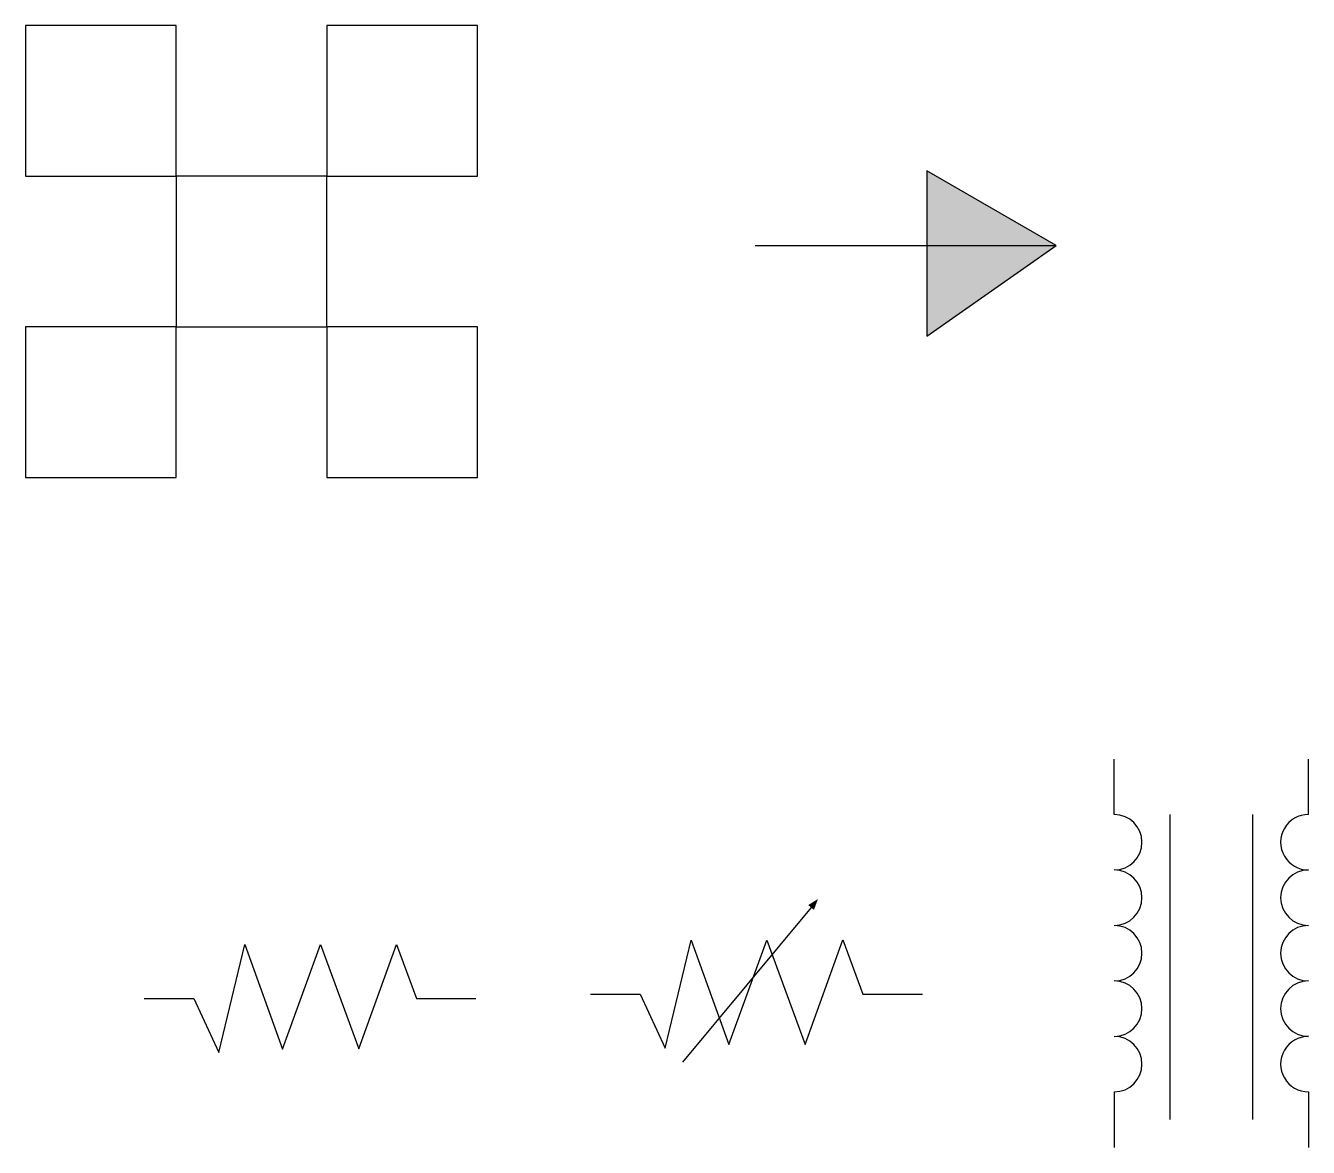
# Model space of a CAD drawing. Header units: inches. Extents: x 0 to 93838, y -1 to 60645.
# Drawn here: x 562.15 to 610.15, y 370.92 to 412.87 of the extents above; entities that cross this region are included whole.
import ezdxf

# ---------------------------------------------------------------- set-up
doc = ezdxf.new("R2010")
doc.units = ezdxf.units.IN
doc.header["$MEASUREMENT"] = 0

msp = doc.modelspace()

# ---------------------------------------------------------------- hatches: boundary and pattern name
at = {"true_color": 0xcd2027}
h = msp.add_hatch(color=242, dxfattribs=at)
h.dxf.hatch_style = 1
h.paths.add_polyline_path([(600.71482, 404.64622), (595.87008, 407.44333), (595.87008, 401.26542)])

# ---------------------------------------------------------------- linework, layer by layer
for p, q in [((567.78299, 412.87448), (562.14832, 412.87448)), ((562.14832, 412.87448), (562.14832, 407.23981)), ((567.78299, 407.23981), (567.78299, 412.87448)), ((579.05233, 412.87448), (573.41766, 412.87448)), ((573.41766, 412.87448), (573.41766, 407.23981)), ((579.05233, 407.23981), (579.05233, 412.87448)), ((562.14832, 407.23981), (567.78299, 407.23981)), ((573.41766, 407.23981), (567.78299, 407.23981)), ((567.78299, 407.23981), (567.78299, 401.60514)), ((573.41766, 407.23981), (579.05233, 407.23981)), ((573.41766, 401.60514), (573.41766, 407.23981)), ((600.71482, 404.64622), (595.87008, 407.44333)), ((595.87008, 407.44333), (595.87008, 401.26542)), ((589.44548, 404.64622), (600.71482, 404.64622)), ((595.87008, 401.26542), (600.71482, 404.64622)), ((567.78299, 401.60514), (562.14832, 401.60514)), ((562.14832, 401.60514), (562.14832, 395.97047)), ((567.78299, 401.60514), (573.41766, 401.60514)), ((567.78299, 395.97047), (567.78299, 401.60514)), ((579.05233, 401.60514), (573.41766, 401.60514)), ((573.41766, 401.60514), (573.41766, 395.97047)), ((579.05233, 395.97047), (579.05233, 401.60514)), ((562.14832, 395.97047), (567.78299, 395.97047)), ((573.41766, 395.97047), (579.05233, 395.97047)), ((602.88561, 383.36626), (602.88561, 385.44145)), ((610.14875, 383.36627), (610.14875, 385.44145)), ((604.96079, 383.36626), (604.96079, 371.95277)), ((608.07357, 371.95277), (608.07357, 383.36626)), ((602.88561, 372.99036), (602.88561, 370.91518)), ((610.14875, 372.99036), (610.14875, 370.91518))]:
    msp.add_line(p, q)
for points in [[(602.88561, 372.99036, 0.99999845), (602.88561, 375.06554, 1), (602.88561, 377.14072, 1), (602.88561, 379.2159, 1), (602.88561, 381.29108, 0.99999845), (602.88561, 383.36626)], [(610.14875, 383.36626, 1.00000099), (610.14875, 381.29108, 1), (610.14875, 379.2159, 1), (610.14875, 377.14072, 1), (610.14875, 375.06554, 1.00000155), (610.14875, 372.99036)]]:
    msp.add_lwpolyline(points, format="xyb")
for points in [[(591.54004, 379.88862), (586.72319, 374.09542)], [(566.58219, 376.48346), (568.43828, 376.48346), (569.3728, 374.46168), (570.35136, 378.50253), (571.75941, 374.59056), (573.1784, 378.49858), (574.61544, 374.59716), (576.02929, 378.50704), (576.77269, 376.48346), (579.00001, 376.48346)], [(583.28706, 376.64915), (585.14315, 376.64915), (586.07767, 374.62737), (587.05623, 378.66822), (588.46428, 374.75625), (589.88327, 378.66427), (591.32031, 374.76285), (592.73416, 378.67273), (593.47756, 376.64915), (595.70488, 376.64915)]]:
    msp.add_lwpolyline(points)
msp.add_solid([(591.433, 379.97762), (591.8003, 380.20623), (591.64708, 379.79961)])

doc.saveas('drawing.dxf')
